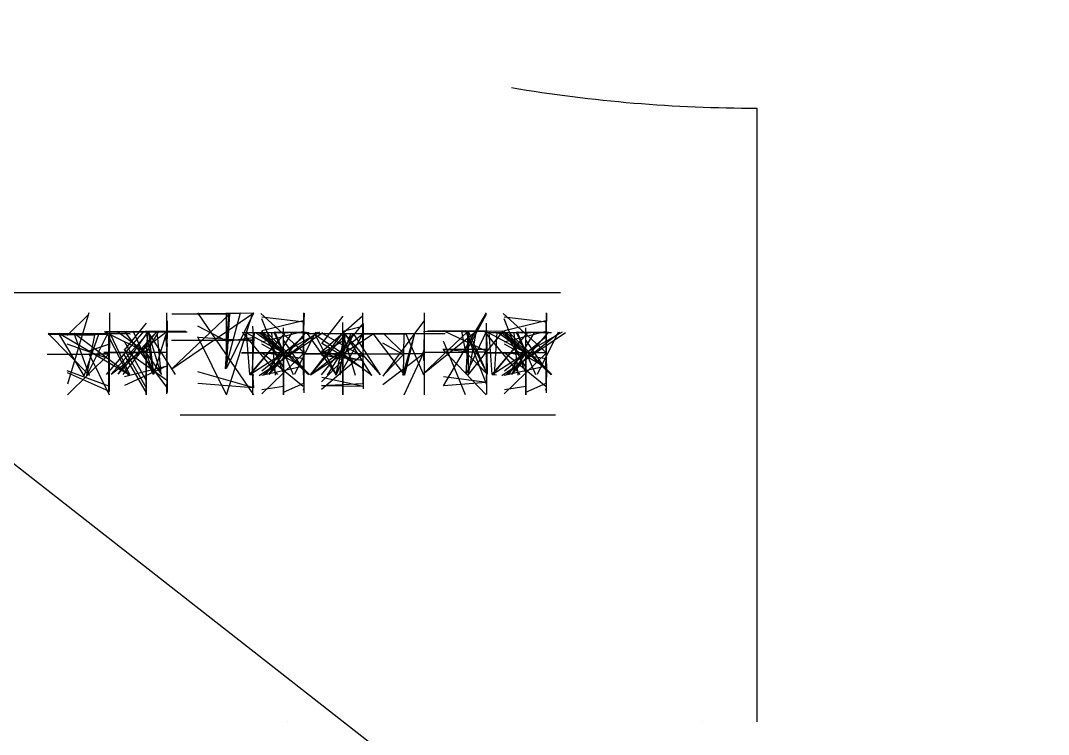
# Model space of a CAD drawing. Header units: metres. Extents: x -978944 to 1068394069015, y -937984 to 996528.
# Drawn here: x -188.98 to -151.32, y -0.46 to 25.71 of the extents above; entities that cross this region are included whole.
import ezdxf

# ---------------------------------------------------------------- set-up
doc = ezdxf.new("R2010")
doc.units = ezdxf.units.M

msp = doc.modelspace()

# ---------------------------------------------------------------- linework, layer by layer
at = {"layer": 'MCD_Layer_0'}
for p, q in [((-209.976303, 25.710459), (-151.324951, -20.214447)), ((-162, 0), (-162, 22.5)), ((-190.646194, 15.747189), (-169.204056, 15.747189)), ((-186.474933, 14.943187), (-187.265976, 14.162658)), ((-186.474933, 14.991941), (-187.258998, 12.382206)), ((-185.719664, 14.991941), (-185.734598, 12.382206)), ((-183.602696, 14.703197), (-183.619745, 13.398337)), ((-183.603551, 12.467325), (-183.614426, 14.991941)), ((-183.437802, 12.945737), (-180.437925, 14.991265)), ((-183.437802, 14.961734), (-180.437925, 14.991265)), ((-183.437802, 14.961734), (-181.308911, 14.955274)), ((-183.437802, 12.945737), (-181.308911, 14.955274)), ((-180.438602, 11.991941), (-182.484006, 14.991818)), ((-181.470164, 12.941738), (-180.921806, 14.990957)), ((-181.470164, 14.957734), (-180.921806, 14.990957)), ((-181.470164, 12.941738), (-181.341149, 14.960503)), ((-181.470164, 14.957734), (-181.341149, 14.960503)), ((-181.437925, 12.95232), (-181.437925, 14.991941)), ((-181.437925, 14.968316), (-181.437925, 14.991941)), ((-181.437925, 11.991941), (-180.46801, 14.991818)), ((-181.437925, 12.95232), (-180.437925, 14.991265)), ((-181.437925, 14.968316), (-180.437925, 14.991265)), ((-181.437925, 14.968316), (-181.308911, 14.955274)), ((-181.437925, 14.968316), (-181.437925, 13.991818)), ((-181.437925, 12.95232), (-181.308911, 14.955274)), ((-180.178425, 14.973405), (-178.595526, 13.525504)), ((-180.14608, 14.850765), (-178.588364, 14.663903)), ((-179.349388, 12.799025), (-180.139386, 14.772126)), ((-178.623892, 14.698542), (-180.138731, 14.334366)), ((-178.610832, 12.715518), (-178.598007, 14.991941)), ((-178.590705, 14.982954), (-178.609101, 14.384452)), ((-176.44907, 14.876203), (-177.943554, 13.569897)), ((-177.169974, 14.876203), (-177.943554, 13.883374)), ((-176.428386, 13.922168), (-176.444473, 14.991941)), ((-176.424157, 12.408654), (-176.434499, 14.953331)), ((-174.177002, 14.725759), (-175.705383, 12.669304)), ((-174.197584, 14.991941), (-174.189093, 11.991941)), ((-171.918661, 14.991941), (-173.499688, 12.319707)), ((-172.675802, 13.529979), (-171.914669, 14.941738)), ((-171.296421, 14.973405), (-169.713522, 13.525504)), ((-171.264076, 14.850765), (-169.70636, 14.663903)), ((-170.467384, 12.799025), (-171.257382, 14.772126)), ((-169.741888, 14.698542), (-171.256727, 14.334366)), ((-169.728829, 12.715518), (-169.716003, 14.991941)), ((-169.708701, 14.982954), (-169.727097, 14.384452)), ((-184.723244, 14.314009), (-185.863595, 14.302849)), ((-185.848778, 14.291308), (-184.499182, 14.31871)), ((-185.834341, 12.738783), (-184.45435, 14.319803)), ((-185.659384, 12.751558), (-183.602838, 14.319328)), ((-185.400464, 12.750609), (-183.976307, 14.31909)), ((-185.345754, 14.313107), (-184.309883, 14.307835)), ((-185.216579, 12.735934), (-183.976307, 14.31909)), ((-184.37466, 14.623032), (-185.187325, 13.622304)), ((-183.603266, 12.263114), (-185.17094, 14.31966)), ((-184.11479, 12.727765), (-184.847765, 14.318995)), ((-182.930557, 14.316716), (-184.409424, 14.308737)), ((-184.09076, 12.752603), (-184.37466, 14.31985)), ((-183.926441, 14.317096), (-184.37466, 13.547838)), ((-184.09076, 12.752603), (-183.602838, 14.319328)), ((-183.831745, 12.745575), (-183.976307, 14.31909)), ((-181.437925, 13.95958), (-182.488005, 14.507938)), ((-180.438602, 13.95958), (-180.472009, 14.507938)), ((-178.603343, 14.314894), (-180.148561, 13.917952)), ((-179.349388, 13.005173), (-180.139854, 14.334366)), ((-179.349388, 13.525644), (-179.349388, 14.448206)), ((-178.616684, 14.629826), (-178.596743, 12.638751)), ((-178.593888, 12.062811), (-178.609007, 14.654354)), ((-176.423605, 14.615677), (-177.963135, 12.726635)), ((-177.169974, 13.497963), (-177.169974, 14.645095)), ((-177.169974, 14.327389), (-176.457159, 14.509959)), ((-176.428202, 14.601704), (-176.439923, 12.654379)), ((-174.238941, 12.7436), (-172.272394, 14.336025)), ((-174.238941, 12.7436), (-172.60016, 14.312222)), ((-174.213743, 14.315251), (-172.272394, 14.336025)), ((-172.675754, 14.318329), (-174.062459, 14.332274)), ((-171.894136, 14.320877), (-173.860731, 14.334967)), ((-171.894713, 13.580279), (-173.486224, 14.336698)), ((-173.482569, 14.31982), (-172.272394, 14.332947)), ((-173.482569, 14.31982), (-171.894232, 14.33011)), ((-172.675754, 14.318329), (-173.457371, 14.33112)), ((-172.700903, 14.316213), (-171.289144, 14.332034)), ((-172.700903, 14.316213), (-172.272394, 14.331409)), ((-171.869034, 12.747207), (-172.675802, 14.336794)), ((-171.869034, 14.322945), (-172.675802, 14.336794)), ((-172.675802, 14.336746), (-171.910005, 12.370151)), ((-172.675754, 14.318329), (-172.272394, 14.332947)), ((-172.675754, 14.318329), (-171.894232, 14.33011)), ((-172.650604, 12.744658), (-171.894184, 14.336265)), ((-172.57501, 12.732396), (-172.60016, 14.312222)), ((-172.57501, 12.732396), (-172.272394, 14.336025)), ((-172.57501, 12.732396), (-171.289144, 14.332034)), ((-172.57501, 12.732396), (-172.272394, 14.331409)), ((-171.869034, 14.322945), (-172.272394, 14.334486)), ((-171.894136, 14.320877), (-172.272394, 14.334486)), ((-171.899762, 12.647473), (-171.913179, 14.613972)), ((-171.869034, 12.747207), (-171.894184, 14.336265)), ((-169.721339, 14.314894), (-171.266557, 13.917952)), ((-170.467384, 13.005173), (-171.25785, 14.334366)), ((-170.467384, 13.525644), (-170.467384, 14.448206)), ((-169.73468, 14.629826), (-169.714739, 12.638751)), ((-169.711884, 12.062811), (-169.727003, 14.654354)), ((-187.962768, 14.218111), (-185.792004, 14.208621)), ((-187.962768, 14.218111), (-186.255447, 14.182522)), ((-186.450509, 12.698689), (-187.962721, 14.234486)), ((-186.450649, 14.223089), (-187.962721, 14.234486)), ((-187.913921, 14.21318), (-185.792004, 14.208621)), ((-186.645572, 12.685616), (-187.572456, 14.235231)), ((-184.962721, 12.695665), (-187.572456, 14.235231)), ((-184.962721, 14.220065), (-187.572456, 14.235231)), ((-186.352862, 14.210249), (-187.572456, 14.235231)), ((-186.450509, 12.698689), (-187.011506, 14.233603)), ((-184.962721, 12.700131), (-187.011506, 14.233603)), ((-184.962675, 14.224531), (-187.011506, 14.233603)), ((-186.450649, 14.223089), (-187.011506, 14.233603)), ((-186.645572, 12.685616), (-186.109092, 14.212389)), ((-186.548064, 12.693618), (-185.792004, 14.208621)), ((-186.548064, 12.693618), (-186.255447, 14.182522)), ((-186.352862, 14.210249), (-186.109092, 14.212389)), ((-184.374518, 13.547838), (-185.898548, 14.302421)), ((-185.011475, 12.688687), (-185.792004, 14.208621)), ((-185.744925, 12.040742), (-185.741483, 14.162658)), ((-184.962721, 12.700131), (-185.69445, 14.235975)), ((-184.962675, 14.224531), (-185.69445, 14.235975)), ((-185.659384, 12.751558), (-184.275879, 14.291546)), ((-185.539517, 14.305081), (-182.875468, 14.304796)), ((-184.374518, 13.547838), (-185.455173, 14.308073)), ((-185.400464, 12.750609), (-184.300195, 14.295582)), ((-184.37466, 12.522035), (-185.17189, 13.946192)), ((-184.32489, 14.305698), (-184.37466, 13.547838)), ((-183.831745, 12.745575), (-184.300195, 14.295582)), ((-183.299467, 12.735174), (-184.300195, 14.295582)), ((-184.09076, 12.752603), (-184.275879, 14.291546)), ((-183.63119, 13.772755), (-183.645058, 14.119249)), ((-183.624399, 14.26989), (-183.604216, 12.073721)), ((-183.61965, 13.996057), (-183.605403, 13.757558)), ((-183.453552, 13.991818), (-181.437925, 13.992003)), ((-180.472994, 13.95958), (-182.488005, 14.088595)), ((-181.437925, 11.991941), (-182.484006, 14.120833)), ((-181.437925, 13.95958), (-180.472009, 14.088595)), ((-180.469241, 13.991818), (-181.437925, 13.99188)), ((-180.438479, 13.991818), (-181.437925, 13.99188)), ((-180.438787, 13.991818), (-181.437925, 13.99188)), ((-180.47447, 13.991818), (-181.437925, 13.99188)), ((-181.437925, 12.95232), (-181.437925, 13.991818)), ((-181.437925, 13.991818), (-181.437864, 13.991818)), ((-179.555722, 12.732041), (-180.846439, 14.283438)), ((-180.788114, 14.267897), (-179.521177, 14.286527)), ((-180.788114, 14.267897), (-180.684385, 14.286387)), ((-180.788114, 14.267897), (-180.453803, 14.284187)), ((-180.788114, 14.267897), (-179.692873, 14.283672)), ((-180.650308, 14.269582), (-180.788114, 14.267897)), ((-179.349247, 13.525504), (-180.718837, 14.26874)), ((-180.581405, 12.736582), (-180.69899, 14.271548)), ((-180.581405, 12.736582), (-179.275804, 14.274497)), ((-180.55669, 12.738595), (-179.275804, 14.274497)), ((-180.036359, 14.274965), (-180.54246, 14.264059)), ((-180.498272, 12.723054), (-180.404654, 14.282221)), ((-180.472994, 11.991941), (-180.46801, 14.120833)), ((-179.349247, 13.525504), (-180.361964, 14.258582)), ((-180.242507, 14.269442), (-179.349388, 13.525504)), ((-180.236141, 12.696466), (-177.901486, 14.279365)), ((-180.159374, 14.276885), (-179.349388, 13.525504)), ((-180.15928, 14.284374), (-179.349388, 13.525504)), ((-178.592858, 14.134023), (-180.137092, 12.862873)), ((-180.134846, 14.275902), (-179.172636, 14.272765)), ((-180.085696, 14.285919), (-178.426685, 12.728811)), ((-180.075866, 12.735505), (-178.102766, 14.282034)), ((-179.03043, 14.28414), (-179.992358, 12.736956)), ((-178.889534, 14.259565), (-179.962962, 14.281004)), ((-178.397102, 12.730029), (-179.958001, 14.280957)), ((-179.942928, 14.271829), (-179.516403, 14.26551)), ((-179.869718, 12.735037), (-178.540525, 14.250999)), ((-179.791266, 14.26214), (-179.648966, 12.711211)), ((-178.510193, 14.270191), (-179.692873, 14.283672)), ((-179.349247, 13.525504), (-179.688286, 14.269395)), ((-179.668439, 14.285685), (-178.991391, 12.73045)), ((-179.51116, 14.264714), (-179.643911, 14.2862)), ((-178.510193, 14.270191), (-179.521177, 14.286527)), ((-179.487194, 14.266727), (-179.167768, 14.2862)), ((-178.024126, 14.286527), (-179.349388, 13.525504)), ((-179.349388, 13.985357), (-178.615326, 12.911929)), ((-179.349388, 13.525644), (-179.349388, 13.932931)), ((-179.07958, 14.278616), (-178.412081, 14.27225)), ((-178.171482, 14.285685), (-178.941961, 12.734475)), ((-175.796284, 14.241482), (-178.644878, 14.228152)), ((-178.602126, 12.632385), (-178.605449, 14.055758)), ((-177.401634, 12.717488), (-178.4715, 14.238264)), ((-178.45624, 14.224153), (-177.79656, 14.243596)), ((-178.36045, 12.727371), (-177.169974, 14.245021)), ((-178.36045, 12.727371), (-176.422962, 14.244515)), ((-178.36045, 12.727371), (-177.074368, 14.217626)), ((-177.169836, 13.497825), (-178.259145, 14.2333)), ((-178.01342, 14.240517), (-178.210974, 14.228428)), ((-177.401634, 12.717488), (-178.206194, 14.239413)), ((-177.989334, 14.239551), (-176.022704, 14.223786)), ((-177.169974, 13.959674), (-177.963318, 13.497825)), ((-176.423375, 13.382179), (-177.942589, 14.244837)), ((-177.406782, 14.218546), (-177.84473, 14.244056)), ((-177.729636, 12.711789), (-176.784425, 14.244286)), ((-177.425536, 12.715512), (-177.074368, 14.217626)), ((-177.401634, 12.717488), (-176.784425, 14.244286)), ((-177.401634, 12.717488), (-177.097902, 14.221533)), ((-175.714468, 14.2407), (-177.319266, 14.230956)), ((-177.28562, 12.72521), (-176.422962, 14.244515)), ((-177.28562, 12.72521), (-177.074368, 14.217626)), ((-176.708125, 12.704481), (-177.169974, 14.245021)), ((-176.880767, 14.242263), (-177.169974, 13.497825)), ((-177.146073, 14.238172), (-177.169974, 13.497825)), ((-177.169836, 13.497825), (-176.066095, 14.227876)), ((-175.791596, 12.724245), (-177.097902, 14.221533)), ((-176.108014, 12.701493), (-177.074368, 14.217626)), ((-175.791596, 12.724245), (-176.784425, 14.244286)), ((-176.440612, 14.100233), (-176.424846, 12.211559)), ((-173.426448, 14.229297), (-176.426448, 14.225374)), ((-176.426448, 14.225374), (-174.854088, 14.218544)), ((-176.402451, 14.221452), (-174.539357, 14.241388)), ((-176.378085, 14.229343), (-174.926448, 14.242126)), ((-176.34041, 14.21064), (-176.15784, 14.244194)), ((-174.902267, 12.714206), (-176.063724, 14.240372)), ((-175.676264, 14.230774), (-174.950445, 14.228282)), ((-175.676264, 14.230774), (-174.926448, 13.491941)), ((-174.975181, 12.708207), (-174.539357, 14.241388)), ((-174.950445, 12.716098), (-174.926448, 14.242126)), ((-174.950445, 12.716098), (-174.539357, 14.239911)), ((-173.426448, 14.229297), (-174.950445, 14.228282)), ((-174.902267, 12.714206), (-174.539357, 14.239911)), ((-174.20063, 12.712684), (-174.854088, 14.218544)), ((-174.199845, 13.250125), (-174.190247, 14.024307)), ((-172.675802, 11.991941), (-173.487282, 13.958488)), ((-172.826989, 14.305874), (-172.574962, 14.308134)), ((-172.826989, 14.305874), (-172.675802, 13.555081)), ((-172.650604, 12.744658), (-172.574962, 14.308134)), ((-172.57501, 12.726241), (-172.574962, 14.308134)), ((-171.869034, 12.747207), (-172.574962, 14.308134)), ((-170.673719, 12.732041), (-171.964435, 14.283438)), ((-171.895194, 12.017139), (-171.915631, 13.958488)), ((-171.89957, 13.529979), (-171.914669, 13.958488)), ((-171.906111, 14.267897), (-170.639174, 14.286527)), ((-171.906111, 14.267897), (-171.802382, 14.286387)), ((-171.906111, 14.267897), (-171.5718, 14.284187)), ((-171.906111, 14.267897), (-170.81087, 14.283672)), ((-171.768304, 14.269582), (-171.906111, 14.267897)), ((-170.467243, 13.525504), (-171.836833, 14.26874)), ((-171.699401, 12.736582), (-171.816986, 14.271548)), ((-171.699401, 12.736582), (-170.3938, 14.274497)), ((-171.674686, 12.738595), (-170.3938, 14.274497)), ((-171.154355, 14.274965), (-171.660456, 14.264059)), ((-171.616268, 12.723054), (-171.52265, 14.282221)), ((-170.467243, 13.525504), (-171.47996, 14.258582)), ((-171.360503, 14.269442), (-170.467384, 13.525504)), ((-171.354137, 12.696466), (-169.019482, 14.279365)), ((-171.27737, 14.276885), (-170.467384, 13.525504)), ((-171.277276, 14.284374), (-170.467384, 13.525504)), ((-169.710854, 14.134023), (-171.255089, 12.862873)), ((-171.252842, 14.275902), (-170.290632, 14.272765)), ((-171.203692, 14.285919), (-169.544681, 12.728811)), ((-171.193862, 12.735505), (-169.220762, 14.282034)), ((-170.148426, 14.28414), (-171.110355, 12.736956)), ((-170.007531, 14.259565), (-171.080959, 14.281004)), ((-169.515098, 12.730029), (-171.075997, 14.280957)), ((-171.060924, 14.271829), (-170.634399, 14.26551)), ((-170.987715, 12.735037), (-169.658521, 14.250999)), ((-170.909262, 14.26214), (-170.766963, 12.711211)), ((-169.628189, 14.270191), (-170.81087, 14.283672)), ((-170.467243, 13.525504), (-170.806282, 14.269395)), ((-170.786435, 14.285685), (-170.109387, 12.73045)), ((-170.629156, 14.264714), (-170.761907, 14.2862)), ((-169.628189, 14.270191), (-170.639174, 14.286527)), ((-170.60519, 14.266727), (-170.285764, 14.2862)), ((-169.142123, 14.286527), (-170.467384, 13.525504)), ((-170.467384, 13.985357), (-169.733322, 12.911929)), ((-170.467384, 13.525644), (-170.467384, 13.932931)), ((-170.197576, 14.278616), (-169.530077, 14.27225)), ((-169.289478, 14.285685), (-170.059957, 12.734475)), ((-169.720122, 12.632385), (-169.723446, 14.055758)), ((-185.744925, 13.309091), (-187.269046, 13.845571)), ((-186.474933, 13.601801), (-185.744413, 13.845571)), ((-183.629813, 12.522035), (-185.17189, 13.622304)), ((-184.37466, 12.263114), (-185.17094, 13.646619)), ((-184.37466, 13.547981), (-184.37466, 13.612616)), ((-183.626916, 13.692211), (-183.63214, 13.348756)), ((-183.614664, 13.597609), (-183.616801, 12.073721)), ((-178.591922, 12.980832), (-180.135875, 13.844461)), ((-179.349388, 13.525644), (-179.349388, 13.702255)), ((-178.59473, 13.186605), (-178.605496, 13.795312)), ((-176.423559, 12.938163), (-177.95601, 13.883374)), ((-176.44907, 13.242263), (-177.952287, 13.593431)), ((-177.169974, 13.266165), (-177.950311, 13.569897)), ((-177.169974, 13.382179), (-177.942589, 13.593431)), ((-176.439647, 13.787032), (-176.425536, 13.825826)), ((-176.422778, 13.637924), (-176.436613, 13.642429)), ((-174.926448, 13.443209), (-175.710183, 13.879032)), ((-174.926448, 11.991941), (-174.193015, 13.564302)), ((-171.921594, 13.655872), (-173.504641, 13.655921)), ((-172.675802, 13.655872), (-173.498486, 13.630723)), ((-171.921594, 11.991941), (-173.487282, 13.630723)), ((-172.675802, 13.580279), (-173.486224, 13.655921)), ((-169.709918, 12.980832), (-171.253872, 13.844461)), ((-170.467384, 13.525644), (-170.467384, 13.702255)), ((-169.712726, 13.186605), (-169.723492, 13.795312)), ((-187.999054, 13.47973), (-186.474933, 13.479869)), ((-185.719664, 13.504153), (-187.255974, 11.991941)), ((-186.474933, 13.504014), (-185.731574, 11.991941)), ((-185.742274, 13.47973), (-186.474933, 13.479776)), ((-185.720176, 13.47973), (-186.474933, 13.479776)), ((-185.719432, 13.47973), (-186.474933, 13.479776)), ((-185.746042, 13.47973), (-186.474933, 13.479776)), ((-186.474933, 13.47973), (-186.474886, 13.47973)), ((-185.930557, 13.547838), (-184.37466, 13.547981)), ((-184.374613, 13.547838), (-185.930557, 13.547838)), ((-185.190887, 13.547838), (-184.37466, 13.547838)), ((-184.37466, 12.088158), (-185.183715, 13.468149)), ((-184.37466, 13.547981), (-184.37466, 12.058904)), ((-183.626916, 13.547838), (-184.37466, 13.547886)), ((-183.603171, 13.547838), (-184.37466, 13.547886)), ((-183.605783, 13.547838), (-184.37466, 13.547886)), ((-183.617418, 13.547838), (-184.37466, 13.547886)), ((-184.37466, 13.547886), (-184.37466, 11.991941)), ((-184.09076, 12.752603), (-184.37466, 13.547838)), ((-184.37466, 13.547838), (-184.374613, 13.547838)), ((-184.37466, 11.991941), (-184.37466, 13.547838)), ((-183.80325, 12.731612), (-184.37466, 13.547838)), ((-184.37466, 13.547838), (-184.374518, 13.547838)), ((-183.63119, 13.423317), (-183.603788, 13.547838)), ((-180.88295, 13.525504), (-179.349388, 13.525644)), ((-179.349341, 13.525504), (-180.88295, 13.525504)), ((-180.581405, 12.736582), (-179.349388, 13.525504)), ((-180.14285, 12.028453), (-178.591453, 13.525504)), ((-180.141024, 13.550125), (-178.590939, 13.319169)), ((-178.623892, 12.293486), (-180.138309, 13.525504)), ((-179.349247, 13.525504), (-179.894059, 12.739016)), ((-179.349388, 13.525644), (-179.349388, 12.332431)), ((-178.605309, 13.525504), (-179.349388, 13.52555)), ((-179.349388, 13.52555), (-179.349388, 11.991941)), ((-178.590751, 13.525504), (-179.349388, 13.52555)), ((-178.589207, 13.525504), (-179.349388, 13.52555)), ((-178.596275, 13.525504), (-179.349388, 13.52555)), ((-179.349388, 13.525504), (-179.349388, 13.52555)), ((-179.349388, 13.525504), (-179.349341, 13.525504)), ((-179.349388, 11.991941), (-179.349388, 13.525504)), ((-179.349388, 13.525504), (-179.349247, 13.525504)), ((-178.675858, 13.497825), (-177.169974, 13.497963)), ((-177.169928, 13.497825), (-178.675858, 13.497825)), ((-178.589909, 12.512928), (-178.616309, 13.206452)), ((-178.611301, 13.378242), (-178.588598, 13.363731)), ((-178.610177, 13.23098), (-178.588692, 13.525504)), ((-178.603062, 13.358488), (-178.609381, 13.525504)), ((-178.36045, 12.727371), (-177.169974, 13.497825)), ((-177.952471, 13.44947), (-176.429719, 13.266165)), ((-177.950311, 12.196299), (-176.429535, 13.497825)), ((-177.169974, 13.266165), (-177.950311, 12.461605)), ((-177.169974, 13.497963), (-177.169974, 12.022921)), ((-176.446266, 13.497825), (-177.169974, 13.497871)), ((-176.423284, 13.497825), (-177.169974, 13.497871)), ((-176.427099, 13.497825), (-177.169974, 13.497871)), ((-176.450173, 13.497825), (-177.169974, 13.497871)), ((-176.427282, 13.497825), (-177.169974, 13.497871)), ((-177.169974, 13.497871), (-177.169974, 11.991941)), ((-176.423513, 13.497825), (-177.169974, 13.497871)), ((-177.169974, 13.497825), (-177.169928, 13.497825)), ((-177.169974, 11.991941), (-177.169974, 13.497825)), ((-176.108014, 12.701493), (-177.169974, 13.497825)), ((-177.169974, 13.497825), (-177.169836, 13.497825)), ((-176.444013, 13.521726), (-176.429627, 12.952872)), ((-176.443646, 12.871239), (-176.424203, 13.497825)), ((-176.438354, 13.491941), (-174.926448, 13.49208)), ((-174.177325, 13.516123), (-175.704183, 12.354666)), ((-175.676448, 12.71859), (-174.926448, 13.491941)), ((-174.178017, 13.491941), (-174.926448, 13.491988)), ((-174.193015, 13.491941), (-174.926448, 13.491988)), ((-174.926448, 13.491941), (-174.926402, 13.491941)), ((-174.251251, 13.555081), (-172.675802, 13.555225)), ((-171.918661, 13.555081), (-172.675802, 13.555129)), ((-171.894617, 13.555081), (-172.675802, 13.555129)), ((-171.894857, 13.555081), (-172.675802, 13.555129)), ((-171.898608, 13.555081), (-172.675802, 13.555129)), ((-172.675802, 13.555129), (-171.912553, 12.773511)), ((-171.899474, 13.555081), (-172.675802, 13.555129)), ((-171.922748, 13.555081), (-172.675802, 13.555129)), ((-171.869034, 12.747207), (-172.675802, 13.555081)), ((-172.675802, 13.555081), (-172.675754, 13.555081)), ((-172.000946, 13.525504), (-170.467384, 13.525644)), ((-170.467337, 13.525504), (-172.000946, 13.525504)), ((-171.898848, 12.647473), (-171.913179, 13.479439)), ((-171.8988, 13.555129), (-171.912553, 12.168423)), ((-171.699401, 12.736582), (-170.467384, 13.525504)), ((-171.260846, 12.028453), (-169.70945, 13.525504)), ((-171.259021, 13.550125), (-169.708935, 13.319169)), ((-169.741888, 12.293486), (-171.256306, 13.525504)), ((-170.467243, 13.525504), (-171.012055, 12.739016)), ((-170.467384, 13.525644), (-170.467384, 12.332431)), ((-169.723305, 13.525504), (-170.467384, 13.52555)), ((-170.467384, 13.52555), (-170.467384, 11.991941)), ((-169.708748, 13.525504), (-170.467384, 13.52555)), ((-169.707203, 13.525504), (-170.467384, 13.52555)), ((-169.714271, 13.525504), (-170.467384, 13.52555)), ((-170.467384, 13.525504), (-170.467384, 13.52555)), ((-170.467384, 13.525504), (-170.467337, 13.525504)), ((-170.467384, 11.991941), (-170.467384, 13.525504)), ((-170.467384, 13.525504), (-170.467243, 13.525504)), ((-169.707905, 12.512928), (-169.734305, 13.206452)), ((-169.729297, 13.378242), (-169.706594, 13.363731)), ((-169.728173, 13.23098), (-169.706688, 13.525504)), ((-169.721058, 13.358488), (-169.727378, 13.525504)), ((-185.746042, 12.309075), (-187.267697, 12.869932)), ((-185.742274, 12.308889), (-185.743297, 12.869932)), ((-183.630953, 13.045005), (-185.171558, 12.327512)), ((-183.603408, 13.045005), (-185.171558, 12.6514)), ((-180.438787, 12.24997), (-182.486467, 12.830627)), ((-180.438479, 12.250216), (-180.470471, 12.830627)), ((-180.140416, 12.715611), (-178.590517, 13.049548)), ((-178.6025, 12.420807), (-178.607181, 12.931963)), ((-171.258412, 12.715611), (-169.708514, 13.049548)), ((-169.720497, 12.420807), (-169.725178, 12.931963)), ((-185.719432, 12.113873), (-187.256904, 12.796801)), ((-185.720176, 12.113873), (-185.732504, 12.796801)), ((-180.581405, 12.736582), (-180.429369, 12.717905)), ((-180.55669, 12.738595), (-180.429369, 12.717905)), ((-176.423513, 12.297604), (-177.943278, 12.630202)), ((-171.894857, 12.445745), (-173.486993, 12.647473)), ((-171.922748, 12.445745), (-173.486993, 12.319707)), ((-171.895915, 12.445745), (-171.911255, 12.697917)), ((-171.699401, 12.736582), (-171.547365, 12.717905)), ((-171.674686, 12.738595), (-171.547365, 12.717905)), ((-183.625112, 12.02395), (-183.620078, 12.382982)), ((-180.47447, 12.24997), (-182.486467, 12.411284)), ((-180.469241, 12.250216), (-180.470471, 12.411284)), ((-179.349388, 12.293486), (-180.138309, 12.175902)), ((-179.349388, 12.086777), (-178.606994, 12.421088)), ((-178.616169, 12.156054), (-178.606152, 12.224583)), ((-176.446266, 12.398726), (-177.950862, 12.316725)), ((-176.450173, 12.297604), (-177.943278, 12.316725)), ((-170.467384, 12.293486), (-171.256306, 12.175902)), ((-170.467384, 12.086777), (-169.72499, 12.421088)), ((-169.734165, 12.156054), (-169.724148, 12.224583)), ((-169.378815, 11.248948), (-183.131851, 11.248948)), ((-179.200195, 0.000001), (-179.200194, 0.000001)), ((-179.200195, 0), (-179.200194, 0.000001)), ((-179.200195, 0.000001), (-179.200193, 0.000001)), ((-163.999952, 0.000001), (-164, 0.000001)), ((-163.999922, 0), (-164, 0.000001)), ((-163.999911, 0.000001), (-164, 0.000001)), ((-163.999913, 0), (-163.999952, 0.000001)), ((-163.999942, 0.000001), (-163.999952, 0.000001))]:
    msp.add_line(p, q, dxfattribs=at)
msp.add_arc((-162.000078, 76.875656), 54.375656, 260.472932, 270.000082, dxfattribs=at)

doc.saveas('drawing.dxf')
